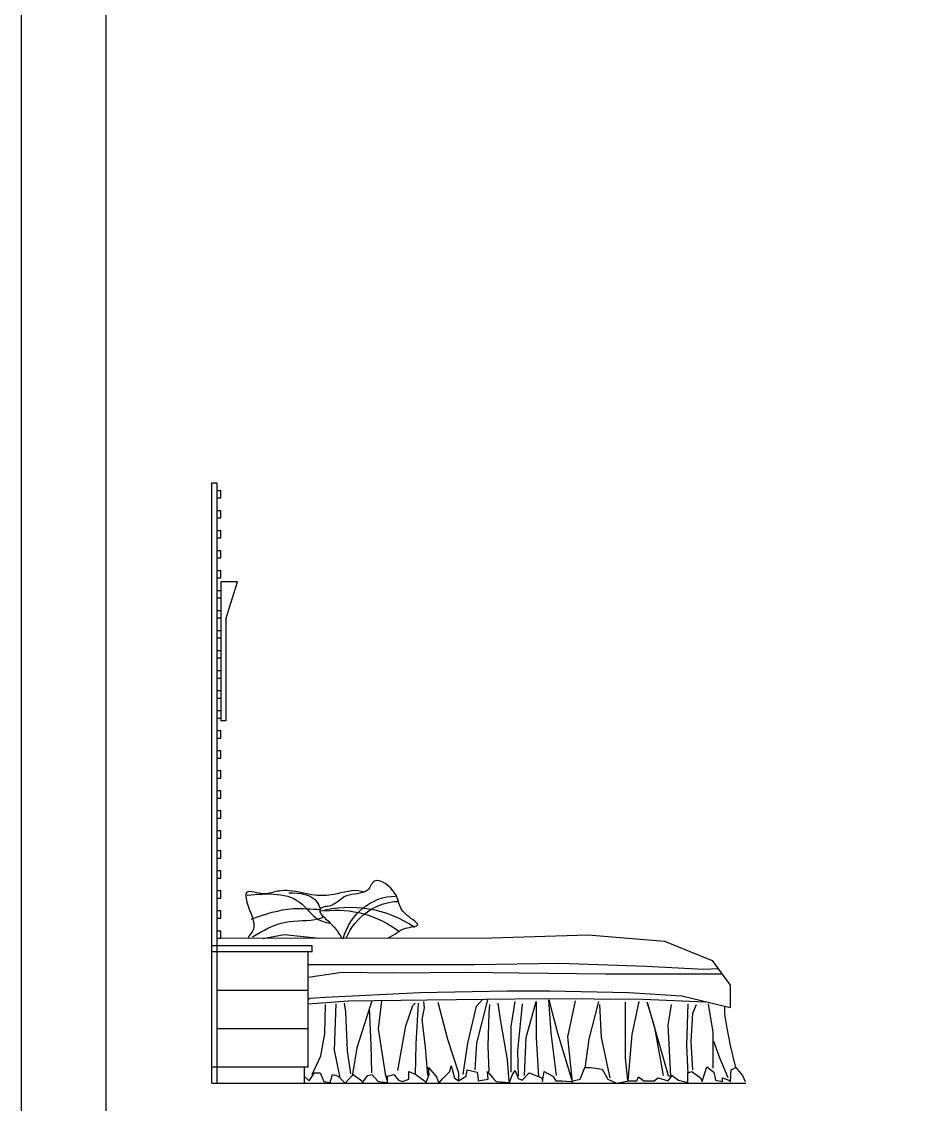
# Model space of a CAD drawing. Header units: inches. Extents: x 6.7 to 49.2, y 11 to 35.8.
# Drawn here: x 28.21 to 31.826, y 21.773 to 26.101 of the extents above; entities that cross this region are included whole.
import ezdxf

# ---------------------------------------------------------------- set-up
doc = ezdxf.new("R2010")
doc.units = ezdxf.units.IN
doc.header["$MEASUREMENT"] = 0
for name, color, linetype in [('02', 2, 'Continuous'), ('1', 1, 'Continuous'), ('4', 4, 'Continuous'), ('kadrbm', 4, 'Continuous')]:
    doc.layers.add(name, color=color, linetype=linetype)

# ---------------------------------------------------------------- blocks, each defined once
blk = doc.blocks.new('kadrbm')
at = {"layer": 'kadrbm', "color": 4}
blk.add_lwpolyline([(0, 0), (0, 24.7972), (21, 24.7972), (21, 0), (0, 0)], close=True, dxfattribs=at)
blk.add_lwpolyline([(20.6631, 0.3257), (20.6631, 24.4603), (0.3369, 24.4603), (0.3369, 0.3257), (20.6631, 0.3257)], dxfattribs=at)

msp = doc.modelspace()

# ---------------------------------------------------------------- linework, layer by layer
at = {"layer": '02'}
for p, q in [((28.9903, 24.2569), (28.9903, 21.8569)), ((28.9903, 24.2269), (29.0053, 24.2269)), ((28.9903, 24.1969), (29.0053, 24.1969)), ((29.0053, 24.1969), (29.0053, 24.2269)), ((28.9903, 24.1469), (29.0053, 24.1469)), ((28.9903, 24.1169), (29.0053, 24.1169)), ((29.0053, 24.1169), (29.0053, 24.1469)), ((28.9903, 24.0669), (29.0053, 24.0669)), ((29.0053, 24.0369), (29.0053, 24.0669)), ((28.9903, 24.0369), (29.0053, 24.0369)), ((28.9903, 23.9869), (29.0053, 23.9869)), ((29.0053, 23.9569), (29.0053, 23.9869)), ((28.9903, 23.9569), (29.0053, 23.9569)), ((28.9903, 23.9069), (29.0053, 23.9069)), ((29.0053, 23.8769), (29.0053, 23.9069)), ((28.9903, 23.8769), (29.0053, 23.8769)), ((29.0053, 23.8609), (29.0053, 23.3059)), ((29.0728, 23.8609), (29.0053, 23.8609)), ((29.0253, 23.7118), (29.0728, 23.8609)), ((28.9903, 23.8269), (29.0053, 23.8269)), ((28.9903, 23.7969), (29.0053, 23.7969)), ((28.9903, 23.7469), (29.0053, 23.7469)), ((28.9903, 23.7169), (29.0053, 23.7169)), ((29.0253, 23.7118), (29.0253, 23.3059)), ((28.9903, 23.6669), (29.0053, 23.6669)), ((28.9903, 23.6369), (29.0053, 23.6369)), ((28.9903, 23.5869), (29.0053, 23.5869)), ((28.9903, 23.5569), (29.0053, 23.5569)), ((28.9903, 23.5069), (29.0053, 23.5069)), ((28.9903, 23.4769), (29.0053, 23.4769)), ((28.9903, 23.4269), (29.0053, 23.4269)), ((28.9903, 23.3969), (29.0053, 23.3969)), ((28.9903, 23.3469), (29.0053, 23.3469)), ((28.9903, 23.3169), (29.0053, 23.3169)), ((29.0253, 23.3059), (29.0053, 23.3059)), ((28.9903, 23.2669), (29.0053, 23.2669)), ((29.0053, 23.2369), (29.0053, 23.2669)), ((28.9903, 23.2369), (29.0053, 23.2369)), ((28.9903, 23.1869), (29.0053, 23.1869)), ((28.9903, 23.1569), (29.0053, 23.1569)), ((29.0053, 23.1569), (29.0053, 23.1869)), ((28.9903, 23.1069), (29.0053, 23.1069)), ((28.9903, 23.0769), (29.0053, 23.0769)), ((29.0053, 23.0769), (29.0053, 23.1069)), ((28.9903, 23.0269), (29.0053, 23.0269)), ((29.0053, 22.9969), (29.0053, 23.0269)), ((28.9903, 22.9969), (29.0053, 22.9969)), ((28.9903, 22.9469), (29.0053, 22.9469)), ((29.0053, 22.9169), (29.0053, 22.9469)), ((28.9903, 22.9169), (29.0053, 22.9169)), ((28.9903, 22.8669), (29.0053, 22.8669)), ((29.0053, 22.8369), (29.0053, 22.8669)), ((28.9903, 22.8369), (29.0053, 22.8369)), ((28.9903, 22.7869), (29.0053, 22.7869)), ((29.0053, 22.7569), (29.0053, 22.7869)), ((28.9903, 22.7569), (29.0053, 22.7569)), ((28.9903, 22.7069), (29.0053, 22.7069)), ((29.0053, 22.6769), (29.0053, 22.7069)), ((28.9903, 22.6769), (29.0053, 22.6769)), ((28.9903, 22.6269), (29.0053, 22.6269)), ((28.9903, 22.5969), (29.0053, 22.5969)), ((29.0053, 22.5969), (29.0053, 22.6269)), ((28.9903, 22.5469), (29.0053, 22.5469)), ((28.9903, 22.5169), (29.0053, 22.5169)), ((29.0053, 22.5169), (29.0053, 22.5469)), ((28.9903, 22.4669), (29.0053, 22.4669)), ((29.0053, 22.4369), (29.0053, 22.4669)), ((28.9903, 22.4369), (29.0053, 22.4369)), ((29.3553, 22.2279), (28.9903, 22.2279)), ((29.3553, 22.0749), (28.9903, 22.0749))]:
    msp.add_line(p, q, dxfattribs=at)
for points in [[(29.0053, 22.4369), (30.0873, 22.4381), (30.4738, 22.4506), (30.7786, 22.4255), (30.9703, 22.347), (31.0411, 22.2497), (31.042, 22.1586), (30.8478, 22.2057), (30.6372, 22.2183), (30.3199, 22.2246), (30.1502, 22.2246), (29.8013, 22.2183), (29.4243, 22.1994), (29.3614, 22.1963), (29.3553, 22.1918)], [(29.174, 22.4362), (29.2595, 22.451), (29.3985, 22.4373)], [(29.3553, 22.3313), (30.0182, 22.3313), (30.3607, 22.3376), (30.7064, 22.325), (30.9358, 22.3125), (30.9934, 22.3152)], [(31.0091, 22.2936), (30.543, 22.2936), (30.1973, 22.2968), (29.9899, 22.2999), (29.6914, 22.2968), (29.4902, 22.2999), (29.3553, 22.2798)], [(29.3553, 22.1746), (29.5154, 22.1869), (29.8296, 22.19), (30.301, 22.1963), (30.6938, 22.1932), (30.9435, 22.1825)], [(29.3708, 21.8917), (29.4054, 21.9671), (29.4211, 22.055), (29.4243, 22.1712)], [(29.4651, 22.1743), (29.4588, 21.9891), (29.4808, 21.8792)], [(29.5248, 21.8949), (29.5122, 21.9859), (29.506, 22.1429), (29.4997, 22.1775)], [(29.6097, 22.1869), (29.55, 21.9985), (29.5311, 21.8855)], [(29.6474, 22.1869), (29.6348, 22.0739), (29.6631, 21.8949), (29.6694, 21.8698)], [(29.7134, 21.9074), (29.7448, 22.0864), (29.7731, 22.168), (29.7825, 22.1775)], [(29.7951, 22.1775), (29.7856, 22.0142), (29.7825, 21.8917)], [(29.8328, 21.8886), (29.8233, 22.0016), (29.8108, 22.1115), (29.8202, 22.1586), (29.8171, 22.1837)], [(29.8736, 22.1806), (29.9113, 22.033), (29.9553, 21.898), (29.9553, 21.8698)], [(29.9742, 21.8917), (29.993, 22.0173), (30.0276, 22.1649), (30.0527, 22.1932)], [(30.0716, 22.19), (30.0276, 22.0173), (30.0213, 21.9106)], [(30.0779, 21.9043), (30.0747, 22.0048), (30.0779, 22.1366), (30.081, 22.1712)], [(30.1125, 22.1775), (30.1219, 22.1115), (30.1502, 21.9514), (30.1564, 21.8635)], [(30.1659, 21.9012), (30.1659, 22.0833), (30.1816, 22.1837)], [(30.2099, 22.1743), (30.191, 21.9859), (30.1942, 21.8855)], [(30.2193, 21.8886), (30.2256, 22.0393), (30.2664, 22.1837), (30.2664, 22.0393), (30.2759, 21.8823)], [(30.3481, 21.8886), (30.3261, 22.0582), (30.3167, 22.19), (30.3513, 22.0582), (30.411, 21.8603), (30.3921, 22.0425), (30.4236, 22.1869)], [(30.5147, 22.1837), (30.477, 22.033), (30.4613, 21.9169)], [(30.5618, 21.8792), (30.5273, 22.0393), (30.521, 22.1712)], [(30.6215, 22.1806), (30.6215, 21.9577), (30.631, 21.8698)], [(30.6341, 21.8666), (30.6498, 22.0519), (30.6781, 22.1837)], [(30.7755, 21.8886), (30.7409, 22.0801), (30.7095, 22.1806), (30.7944, 21.8886), (30.8038, 21.8855), (30.7944, 22.0896), (30.8069, 22.1712)], [(30.8729, 22.1743), (30.8666, 22.0079), (30.8729, 21.8949)], [(30.8918, 21.9106), (30.8855, 22.0236), (30.8918, 22.1366), (30.9075, 22.1712)], [(30.9735, 21.9169), (30.9735, 22.0613), (30.9546, 22.1743)], [(31.0646, 21.92), (31.0431, 22.0079), (31.0295, 22.077), (31.0206, 22.1335), (31.0206, 22.1618)], [(29.6097, 21.898), (29.6065, 22.0111), (29.6002, 22.1555)], [(31.0332, 21.8792), (31.0018, 21.9545), (30.9766, 22.0236)], [(29.3403, 21.8845), (29.3583, 21.8666), (29.3803, 21.898), (29.4023, 21.898), (29.418, 21.8635), (29.4431, 21.8603), (29.4525, 21.8917), (29.4745, 21.8855), (29.5028, 21.8572), (29.5342, 21.8917), (29.5688, 21.8666), (29.572, 21.8603), (29.5939, 21.8886), (29.6097, 21.8917), (29.6348, 21.8635), (29.6725, 21.8603), (29.6725, 21.8855), (29.6976, 21.8917), (29.7165, 21.8698), (29.7322, 21.8635), (29.7574, 21.8729), (29.7574, 21.9043), (29.7856, 21.8917), (29.8202, 21.8666), (29.8265, 21.8603), (29.8391, 21.8917), (29.8359, 21.92), (29.8673, 21.8823), (29.8768, 21.8572), (29.8925, 21.876), (29.9208, 21.9043), (29.927, 21.9263), (29.9396, 21.8792), (29.9553, 21.8666), (29.9868, 21.8855), (29.9899, 21.9106), (30.0307, 21.9012), (30.0339, 21.8729), (30.0339, 21.8666), (30.0747, 21.8729), (30.0716, 21.9043), (30.0967, 21.8729), (30.1062, 21.8635), (30.1596, 21.8603), (30.1722, 21.8917), (30.1816, 21.9074), (30.1942, 21.876), (30.2099, 21.8698), (30.2381, 21.898), (30.2884, 21.8792), (30.2916, 21.8635), (30.2979, 21.9043), (30.3324, 21.8855), (30.345, 21.8666), (30.3701, 21.8666), (30.4016, 21.8635), (30.4424, 21.8729), (30.4613, 21.92), (30.4833, 21.92), (30.5304, 21.9137), (30.5524, 21.8729), (30.587, 21.8572), (30.6372, 21.8666), (30.6687, 21.8666), (30.6749, 21.8823), (30.6969, 21.8666), (30.7378, 21.8666), (30.7535, 21.8792), (30.7944, 21.8666), (30.8101, 21.8886), (30.8352, 21.8698), (30.8729, 21.8603), (30.8729, 21.898), (30.8886, 21.9043), (30.9232, 21.8792), (30.9295, 21.8635), (30.9483, 21.9231), (30.9766, 21.9012), (30.9829, 21.8698), (31.0112, 21.8635), (31.0112, 21.8792), (31.0363, 21.8698), (31.0426, 21.8635), (31.0458, 21.9106), (31.0646, 21.92), (31.0906, 21.8886), (31.1013, 21.8635)]]:
    msp.add_lwpolyline(points, dxfattribs=at)
at = {"layer": '02', "extrusion": (0, 0, -1)}
for centre, major_axis, start_param, end_param in [((29.7048, 22.3644), (0, 0.2404), 5.006215, 6.281069), ((29.5211, 22.0125), (0, 0.5482), 6.039149, 6.830446), ((29.4675, 22.0643), (0, 0.4847), 6.177098, 6.886355), ((29.721, 22.3224), (0, 0.2618), 5.167516, 6.259636)]:
    msp.add_ellipse(centre, major_axis=major_axis, ratio=0.913043, start_param=start_param, end_param=end_param, dxfattribs=at)
at = {"layer": '02'}
for points, knots in [([(29.6739, 22.4376), (29.6865, 22.4442), (29.7095, 22.4582), (29.74, 22.4813), (29.8101, 22.4838), (29.7574, 22.5216), (29.7175, 22.5535), (29.7146, 22.6206), (29.6198, 22.695), (29.594, 22.6079), (29.515, 22.6193), (29.4732, 22.5801), (29.4431, 22.5633), (29.4246, 22.5629), (29.4163, 22.5628), (29.3873, 22.5488), (29.443, 22.4983), (29.4709, 22.4706), (29.4865, 22.4404), (29.488, 22.4374)], [398.180421, 398.180421, 398.180421, 398.180421, 441.698298, 481.716035, 534.169181, 562.460227, 638.682249, 709.509726, 812.632561, 863.699451, 951.062791, 994.681159, 1049.588657, 1049.588657, 1049.588657, 1074.334285, 1125.119788, 1226.423416, 1237.240808, 1237.240808, 1237.240808, 1237.240808]), ([(29.5766, 22.6203), (29.5735, 22.6218), (29.5389, 22.6357), (29.4678, 22.6076), (29.3713, 22.6049), (29.2944, 22.6311), (29.2237, 22.625), (29.1731, 22.6059), (29.099, 22.6386), (29.1109, 22.5698), (29.132, 22.5254), (29.1454, 22.4705), (29.1149, 22.4425), (29.1151, 22.4371)], [41.997199, 41.997199, 41.997199, 41.997199, 53.322207, 163.7317, 238.657078, 342.212916, 403.809039, 441.815006, 512.687737, 552.567554, 632.213292, 712.031983, 738.029051, 738.029051, 738.029051, 738.029051]), ([(29.1115, 22.609), (29.1932, 22.6159), (29.3005, 22.6249), (29.3785, 22.514), (29.422, 22.5005), (29.4444, 22.4959)], [0, 0, 0, 0, 211.530635, 277.96176, 342.095342, 342.095342, 342.095342, 342.095342]), ([(29.2773, 22.6188), (29.3219, 22.6169), (29.3776, 22.6146), (29.3993, 22.5636), (29.4039, 22.554)], [0, 0, 0, 0, 111.373868, 139.052761, 139.052761, 139.052761, 139.052761]), ([(29.1272, 22.5133), (29.1827, 22.5326), (29.2727, 22.5638), (29.3667, 22.5528), (29.4024, 22.5518)], [0, 0, 0, 0, 164.078276, 265.973695, 265.973695, 265.973695, 265.973695]), ([(29.1317, 22.4422), (29.1745, 22.4672), (29.2579, 22.5158), (29.3621, 22.5027), (29.4106, 22.5197), (29.4167, 22.5221)], [0, 0, 0, 0, 135.888954, 264.546281, 283.136958, 283.136958, 283.136958, 283.136958])]:
    msp.add_open_spline(points, degree=3, knots=knots, dxfattribs=at)
at = {"layer": '1'}
msp.add_line((28.9703, 21.8569), (31.1041, 21.8569), dxfattribs=at)
at = {"layer": '4'}
for p, q in [((28.9703, 21.8569), (28.9703, 24.2569)), ((28.9703, 24.2569), (28.9903, 24.2569)), ((29.3703, 22.4069), (28.9703, 22.4069)), ((29.3703, 22.3819), (28.9703, 22.3819)), ((29.3553, 21.9219), (29.3553, 22.3819)), ((29.3703, 22.3819), (29.3703, 22.4069)), ((29.3553, 21.9219), (28.9703, 21.9219)), ((29.3403, 21.8569), (29.3403, 21.9219))]:
    msp.add_line(p, q, dxfattribs=at)

# ---------------------------------------------------------------- block references
at = {"layer": 'kadrbm'}
msp.add_blockref('kadrbm', (28.2096, 11.046), dxfattribs=at)

doc.saveas('drawing.dxf')
